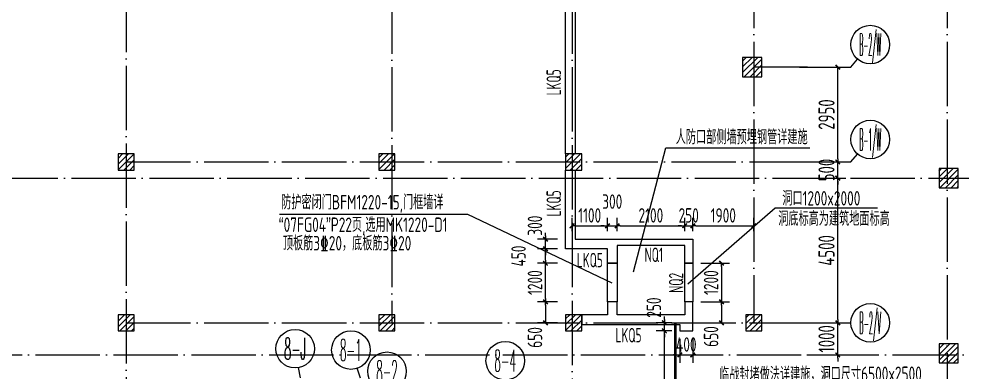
# Model space of a CAD drawing. Header units: millimetres. Extents: x 156735 to 386235, y 467499 to 703525.
# Drawn here: x 284013 to 313315, y 634460 to 645445 of the extents above; entities that cross this region are included whole.
import ezdxf
from ezdxf.enums import TextEntityAlignment as Align

# ---------------------------------------------------------------- set-up
doc = ezdxf.new("R2010")
doc.units = ezdxf.units.MM
doc.header["$LTSCALE"] = 100
doc.header["$PDMODE"] = 35
doc.header["$PDSIZE"] = 200
doc.linetypes.add('3', pattern=[5, 3, -2])
doc.linetypes.add('DOTE', pattern=[2.42, 2, -0.2, 0.02, -0.2])
for name, color, linetype in [('B-TEXT', 7, 'Continuous'), ('COLU', 7, 'Continuous'), ('h斜线-柱', 7, 'Continuous'), ('Q-AXIS', 3, 'Continuous'), ('Q-DIM', 4, 'Continuous'), ('Q-dote', 253, 'DOTE'), ('Q-TEXT', 2, 'Continuous'), ('Q-门框', 6, 'Continuous'), ('WALL', 3, 'Continuous')]:
    doc.layers.add(name, color=color, linetype=linetype)
doc.styles.add('_TCH_AXIS', font='COMPLEX', dxfattribs={"bigfont": 'GBCBIG'})
doc.styles.add('COMPLEX', font='tssdeng.shx', dxfattribs={"width": 0.7, "bigfont": 'tssdchn.shx'})
doc.styles.add('TSSD_Dimension', font='Tssdeng.shx', dxfattribs={"width": 0.7, "bigfont": 'hztxt.shx'})
doc.styles.add('TSSD_REIN', font='Tssdeng.shx', dxfattribs={"width": 0.7, "bigfont": 'hztxt.shx'})
doc.dimstyles.new('TSSD_100_100$0', dxfattribs={"dimtxt": 300, "dimasz": 100, "dimexe": 250, "dimexo": 250, "dimgap": 100, "dimtad": 1, "dimdec": 0, "dimzin": 0, "dimdsep": 46, "dimtxsty": 'TSSD_Dimension', "dimblk": '_tsdbk', "dimblk1": '_tsdbk', "dimblk2": '_tsdbk', "dimsah": 1, "dimcen": 0, "dimclrt": 7, "dimadec": 0, "dimazin": 0, "dimtfac": 1, "dimtdec": 0, "dimtix": 1, "dimtmove": 2, "dimatfit": 3, "dimldrblk": '_tsdbk', "dimfxl": 1, "dimtolj": 1, "dimtzin": 0, "dimarcsym": 0})
pattern_1 = [(45, (-467527.32, -323147.44), (-89.802561, 89.802561), [])]

# ---------------------------------------------------------------- blocks, each defined once
blk = doc.blocks.new('_tsdbk')
blk.add_line((-1, 0), (0, 0))
at = {"const_width": 0.5}
blk.add_lwpolyline([(-0.7, -0.7), (0.7, 0.7)], dxfattribs=at)
blk = doc.blocks.new('*D501')
at = {"layer": 'Defpoints', "color": 0}
for p in [(308258, 643945), (309452, 643945), (308258, 640995)]:
    blk.add_point(p, dxfattribs=at)
at = {"layer": 'Q-AXIS', "color": 0, "lineweight": -2}
for p, q in [((308508, 643945), (309702, 643945)), ((309452, 641095), (309452, 643845)), ((308508, 640995), (309702, 640995))]:
    blk.add_line(p, q, dxfattribs=at)
at = {"layer": 'Q-AXIS', "color": 0, "lineweight": -2, "xscale": 100, "yscale": 100, "zscale": 100}
for p, rotation in [((309452, 643945), 90), ((309452, 640995), 270)]:
    blk.add_blockref('_tsdbk', p, dxfattribs=dict(at, rotation=rotation))
at = {"layer": 'Q-AXIS', "color": 7, "insert": (309102, 642470), "char_height": 500, "attachment_point": 5, "rotation": 90, "style": 'TSSD_Dimension'}
blk.add_mtext('\\A1;2950', dxfattribs=at)
blk = doc.blocks.new('_AXISO')
blk.add_circle((0, 0), 0.5)
at = {"layer": 'B-TEXT', "style": 'COMPLEX', "width": 1.450893}
blk.add_attdef('A', text='', height=0.56, dxfattribs=at).set_placement((0.249375, -0.28), (0.749375, -0.28), align=Align.FIT)
blk = doc.blocks.new('*D555')
at = {"layer": 'Defpoints', "color": 0}
for p in [(308258, 635995), (309452, 635995), (308258, 634995)]:
    blk.add_point(p, dxfattribs=at)
at = {"layer": 'Q-AXIS', "color": 0, "lineweight": -2}
for p, q in [((309452, 636095), (309452, 636195)), ((308508, 635995), (309702, 635995)), ((309452, 634995), (309452, 635995)), ((308508, 634995), (309702, 634995)), ((309452, 634895), (309452, 634795))]:
    blk.add_line(p, q, dxfattribs=at)
at = {"layer": 'Q-AXIS', "color": 0, "lineweight": -2, "xscale": 100, "yscale": 100, "zscale": 100}
for p, rotation in [((309452, 635995), 270), ((309452, 634995), 90)]:
    blk.add_blockref('_tsdbk', p, dxfattribs=dict(at, rotation=rotation))
at = {"layer": 'Q-AXIS', "color": 7, "insert": (309102, 635495), "char_height": 500, "attachment_point": 5, "rotation": 90, "style": 'TSSD_Dimension'}
blk.add_mtext('\\A1;1000', dxfattribs=at)
blk = doc.blocks.new('*D556')
at = {"layer": 'Defpoints', "color": 0}
for p in [(308258, 640495), (309452, 640495), (308258, 635995)]:
    blk.add_point(p, dxfattribs=at)
at = {"layer": 'Q-AXIS', "color": 0, "lineweight": -2}
for p, q in [((308508, 640495), (309702, 640495)), ((309452, 636095), (309452, 640395)), ((308508, 635995), (309702, 635995))]:
    blk.add_line(p, q, dxfattribs=at)
at = {"layer": 'Q-AXIS', "color": 0, "lineweight": -2, "xscale": 100, "yscale": 100, "zscale": 100}
for p, rotation in [((309452, 640495), 90), ((309452, 635995), 270)]:
    blk.add_blockref('_tsdbk', p, dxfattribs=dict(at, rotation=rotation))
at = {"layer": 'Q-AXIS', "color": 7, "insert": (309102, 638245), "char_height": 500, "attachment_point": 5, "rotation": 90, "style": 'TSSD_Dimension'}
blk.add_mtext('\\A1;4500', dxfattribs=at)
blk = doc.blocks.new('*D557')
at = {"layer": 'Defpoints', "color": 0}
for p in [(308258, 640995), (309452, 640995), (308258, 640495)]:
    blk.add_point(p, dxfattribs=at)
at = {"layer": 'Q-AXIS', "color": 0, "lineweight": -2}
for p, q in [((309452, 641095), (309452, 641195)), ((308508, 640995), (309702, 640995)), ((309452, 640495), (309452, 640995)), ((308508, 640495), (309702, 640495)), ((309452, 640395), (309452, 640295))]:
    blk.add_line(p, q, dxfattribs=at)
at = {"layer": 'Q-AXIS', "color": 0, "lineweight": -2, "xscale": 100, "yscale": 100, "zscale": 100}
for p, rotation in [((309452, 640995), 270), ((309452, 640495), 90)]:
    blk.add_blockref('_tsdbk', p, dxfattribs=dict(at, rotation=rotation))
at = {"layer": 'Q-AXIS', "color": 7, "insert": (309102, 640745), "char_height": 500, "attachment_point": 5, "rotation": 90, "style": 'TSSD_Dimension'}
blk.add_mtext('\\A1;500', dxfattribs=at)
blk = doc.blocks.new('*D773')
at = {"layer": 'Defpoints', "color": 0}
for p in [(304064, 635745), (304546, 635745), (304546, 629245)]:
    blk.add_point(p, dxfattribs=at)
at = {"layer": 'Q-DIM', "color": 0, "lineweight": -2}
for p, q in [((304296, 635745), (303814, 635745)), ((304064, 629345), (304064, 635645)), ((304296, 629245), (303814, 629245))]:
    blk.add_line(p, q, dxfattribs=at)
at = {"layer": 'Q-DIM', "color": 0, "lineweight": -2, "xscale": 100, "yscale": 100, "zscale": 100}
for p, rotation in [((304064, 635745), 90), ((304064, 629245), 270)]:
    blk.add_blockref('_tsdbk', p, dxfattribs=dict(at, rotation=rotation))
at = {"layer": 'Q-DIM', "color": 7, "insert": (303739, 632495), "char_height": 450, "attachment_point": 5, "rotation": 90, "style": 'TSSD_Dimension'}
blk.add_mtext('\\A1;6500', dxfattribs=at)
blk = doc.blocks.new('*D774')
at = {"layer": 'Defpoints', "color": 0}
for p in [(304064, 635995), (304546, 635995), (304546, 635745)]:
    blk.add_point(p, dxfattribs=at)
at = {"layer": 'Q-DIM', "color": 0, "lineweight": -2}
for p, q in [((304064, 636095), (304064, 636195)), ((304296, 635995), (303814, 635995)), ((304064, 635745), (304064, 635995)), ((304296, 635745), (303814, 635745)), ((304064, 635645), (304064, 635545))]:
    blk.add_line(p, q, dxfattribs=at)
at = {"layer": 'Q-DIM', "color": 0, "lineweight": -2, "xscale": 100, "yscale": 100, "zscale": 100}
for p, rotation in [((304064, 635995), 270), ((304064, 635745), 90)]:
    blk.add_blockref('_tsdbk', p, dxfattribs=dict(at, rotation=rotation))
at = {"layer": 'Q-DIM', "color": 7, "insert": (303739, 636468), "char_height": 450, "attachment_point": 5, "rotation": 90, "style": 'TSSD_Dimension'}
blk.add_mtext('\\A1;250', dxfattribs=at)
blk = doc.blocks.new('*D775')
at = {"layer": 'Defpoints', "color": 0}
for p in [(302296, 639009), (301196, 638595), (302296, 638595)]:
    blk.add_point(p, dxfattribs=at)
at = {"layer": 'Q-DIM', "color": 0, "lineweight": -2}
for p, q in [((301196, 638845), (301196, 639259)), ((302296, 638845), (302296, 639259)), ((301296, 639009), (302196, 639009))]:
    blk.add_line(p, q, dxfattribs=at)
at = {"layer": 'Q-DIM', "color": 0, "lineweight": -2, "xscale": 100, "yscale": 100, "zscale": 100, "rotation": 180}
blk.add_blockref('_tsdbk', (301196, 639009), dxfattribs=at)
at = {"layer": 'Q-DIM', "color": 0, "lineweight": -2, "xscale": 100, "yscale": 100, "zscale": 100}
blk.add_blockref('_tsdbk', (302296, 639009), dxfattribs=at)
at = {"layer": 'Q-DIM', "color": 7, "insert": (301746, 639334), "char_height": 450, "attachment_point": 5, "style": 'TSSD_Dimension'}
blk.add_mtext('\\A1;1100', dxfattribs=at)
blk = doc.blocks.new('*D776')
at = {"layer": 'Defpoints', "color": 0}
for p in [(302596, 639009), (302296, 638595), (302596, 638595)]:
    blk.add_point(p, dxfattribs=at)
at = {"layer": 'Q-DIM', "color": 0, "lineweight": -2}
for p, q in [((302296, 638845), (302296, 639259)), ((302596, 638845), (302596, 639259)), ((302196, 639009), (302096, 639009)), ((302296, 639009), (302596, 639009)), ((302696, 639009), (302796, 639009))]:
    blk.add_line(p, q, dxfattribs=at)
at = {"layer": 'Q-DIM', "color": 0, "lineweight": -2, "xscale": 100, "yscale": 100, "zscale": 100}
blk.add_blockref('_tsdbk', (302296, 639009), dxfattribs=at)
at = {"layer": 'Q-DIM', "color": 0, "lineweight": -2, "xscale": 100, "yscale": 100, "zscale": 100, "rotation": 180}
blk.add_blockref('_tsdbk', (302596, 639009), dxfattribs=at)
at = {"layer": 'Q-DIM', "color": 7, "insert": (302446, 639762), "char_height": 450, "attachment_point": 5, "style": 'TSSD_Dimension'}
blk.add_mtext('\\A1;300', dxfattribs=at)
blk = doc.blocks.new('*D777')
at = {"layer": 'Defpoints', "color": 0}
for p in [(304696, 639009), (302596, 638595), (304696, 638595)]:
    blk.add_point(p, dxfattribs=at)
at = {"layer": 'Q-DIM', "color": 0, "lineweight": -2}
for p, q in [((302596, 638845), (302596, 639259)), ((304696, 638845), (304696, 639259)), ((302696, 639009), (304596, 639009))]:
    blk.add_line(p, q, dxfattribs=at)
at = {"layer": 'Q-DIM', "color": 0, "lineweight": -2, "xscale": 100, "yscale": 100, "zscale": 100, "rotation": 180}
blk.add_blockref('_tsdbk', (302596, 639009), dxfattribs=at)
at = {"layer": 'Q-DIM', "color": 0, "lineweight": -2, "xscale": 100, "yscale": 100, "zscale": 100}
blk.add_blockref('_tsdbk', (304696, 639009), dxfattribs=at)
at = {"layer": 'Q-DIM', "color": 7, "insert": (303646, 639334), "char_height": 450, "attachment_point": 5, "style": 'TSSD_Dimension'}
blk.add_mtext('\\A1;2100', dxfattribs=at)
blk = doc.blocks.new('*D778')
at = {"layer": 'Defpoints', "color": 0}
for p in [(304946, 639009), (304696, 638595), (304946, 638595)]:
    blk.add_point(p, dxfattribs=at)
at = {"layer": 'Q-DIM', "color": 0, "lineweight": -2}
for p, q in [((304696, 638845), (304696, 639259)), ((304946, 638845), (304946, 639259)), ((304596, 639009), (304496, 639009)), ((304696, 639009), (304946, 639009)), ((305046, 639009), (305146, 639009))]:
    blk.add_line(p, q, dxfattribs=at)
at = {"layer": 'Q-DIM', "color": 0, "lineweight": -2, "xscale": 100, "yscale": 100, "zscale": 100}
blk.add_blockref('_tsdbk', (304696, 639009), dxfattribs=at)
at = {"layer": 'Q-DIM', "color": 0, "lineweight": -2, "xscale": 100, "yscale": 100, "zscale": 100, "rotation": 180}
blk.add_blockref('_tsdbk', (304946, 639009), dxfattribs=at)
at = {"layer": 'Q-DIM', "color": 7, "insert": (304821, 639334), "char_height": 450, "attachment_point": 5, "style": 'TSSD_Dimension'}
blk.add_mtext('\\A1;250', dxfattribs=at)
blk = doc.blocks.new('*D779')
at = {"layer": 'Defpoints', "color": 0}
for p in [(306846, 639009), (304946, 638595), (306846, 638595)]:
    blk.add_point(p, dxfattribs=at)
at = {"layer": 'Q-DIM', "color": 0, "lineweight": -2}
for p, q in [((304946, 638845), (304946, 639259)), ((306846, 638845), (306846, 639259)), ((305046, 639009), (306746, 639009))]:
    blk.add_line(p, q, dxfattribs=at)
at = {"layer": 'Q-DIM', "color": 0, "lineweight": -2, "xscale": 100, "yscale": 100, "zscale": 100, "rotation": 180}
blk.add_blockref('_tsdbk', (304946, 639009), dxfattribs=at)
at = {"layer": 'Q-DIM', "color": 0, "lineweight": -2, "xscale": 100, "yscale": 100, "zscale": 100}
blk.add_blockref('_tsdbk', (306846, 639009), dxfattribs=at)
at = {"layer": 'Q-DIM', "color": 7, "insert": (305896, 639334), "char_height": 450, "attachment_point": 5, "style": 'TSSD_Dimension'}
blk.add_mtext('\\A1;1900', dxfattribs=at)
blk = doc.blocks.new('*D780')
at = {"layer": 'Defpoints', "color": 0}
for p in [(304946, 637845), (304946, 636645), (305840, 636645)]:
    blk.add_point(p, dxfattribs=at)
at = {"layer": 'Q-DIM', "color": 0, "lineweight": -2}
for p, q in [((305196, 637845), (306090, 637845)), ((305840, 637745), (305840, 636745)), ((305196, 636645), (306090, 636645))]:
    blk.add_line(p, q, dxfattribs=at)
at = {"layer": 'Q-DIM', "color": 0, "lineweight": -2, "xscale": 100, "yscale": 100, "zscale": 100}
for p, rotation in [((305840, 637845), 90), ((305840, 636645), 270)]:
    blk.add_blockref('_tsdbk', p, dxfattribs=dict(at, rotation=rotation))
at = {"layer": 'Q-DIM', "color": 7, "insert": (305515, 637245), "char_height": 450, "attachment_point": 5, "rotation": 90, "style": 'TSSD_Dimension'}
blk.add_mtext('\\A1;1200', dxfattribs=at)
blk = doc.blocks.new('*D781')
at = {"layer": 'Defpoints', "color": 0}
for p in [(304946, 636645), (304946, 635995), (305840, 635995)]:
    blk.add_point(p, dxfattribs=at)
at = {"layer": 'Q-DIM', "color": 0, "lineweight": -2}
for p, q in [((305196, 636645), (306090, 636645)), ((305840, 636545), (305840, 636095)), ((305196, 635995), (306090, 635995))]:
    blk.add_line(p, q, dxfattribs=at)
at = {"layer": 'Q-DIM', "color": 0, "lineweight": -2, "xscale": 100, "yscale": 100, "zscale": 100}
for p, rotation in [((305840, 636645), 90), ((305840, 635995), 270)]:
    blk.add_blockref('_tsdbk', p, dxfattribs=dict(at, rotation=rotation))
at = {"layer": 'Q-DIM', "color": 7, "insert": (305515, 635568), "char_height": 450, "attachment_point": 5, "rotation": 90, "style": 'TSSD_Dimension'}
blk.add_mtext('\\A1;650', dxfattribs=at)
blk = doc.blocks.new('*D782')
at = {"layer": 'Defpoints', "color": 0}
for p in [(300370, 637845), (300996, 637845), (300996, 636645)]:
    blk.add_point(p, dxfattribs=at)
at = {"layer": 'Q-DIM', "color": 0, "lineweight": -2}
for p, q in [((300746, 637845), (300120, 637845)), ((300370, 636745), (300370, 637745)), ((300746, 636645), (300120, 636645))]:
    blk.add_line(p, q, dxfattribs=at)
at = {"layer": 'Q-DIM', "color": 0, "lineweight": -2, "xscale": 100, "yscale": 100, "zscale": 100}
for p, rotation in [((300370, 637845), 90), ((300370, 636645), 270)]:
    blk.add_blockref('_tsdbk', p, dxfattribs=dict(at, rotation=rotation))
at = {"layer": 'Q-DIM', "color": 7, "insert": (300045, 637245), "char_height": 450, "attachment_point": 5, "rotation": 90, "style": 'TSSD_Dimension'}
blk.add_mtext('\\A1;1200', dxfattribs=at)
blk = doc.blocks.new('*D783')
at = {"layer": 'Defpoints', "color": 0}
for p in [(300370, 638295), (300996, 638295), (300996, 637845)]:
    blk.add_point(p, dxfattribs=at)
at = {"layer": 'Q-DIM', "color": 0, "lineweight": -2}
for p, q in [((300746, 638295), (300120, 638295)), ((300370, 637945), (300370, 638195)), ((300746, 637845), (300120, 637845))]:
    blk.add_line(p, q, dxfattribs=at)
at = {"layer": 'Q-DIM', "color": 0, "lineweight": -2, "xscale": 100, "yscale": 100, "zscale": 100}
for p, rotation in [((300370, 638295), 90), ((300370, 637845), 270)]:
    blk.add_blockref('_tsdbk', p, dxfattribs=dict(at, rotation=rotation))
at = {"layer": 'Q-DIM', "color": 7, "insert": (299536, 638070), "char_height": 450, "attachment_point": 5, "rotation": 90, "style": 'TSSD_Dimension'}
blk.add_mtext('\\A1;450', dxfattribs=at)
blk = doc.blocks.new('*D784')
at = {"layer": 'Defpoints', "color": 0}
for p in [(300370, 638595), (300996, 638595), (300996, 638295)]:
    blk.add_point(p, dxfattribs=at)
at = {"layer": 'Q-DIM', "color": 0, "lineweight": -2}
for p, q in [((300370, 638695), (300370, 638795)), ((300746, 638595), (300120, 638595)), ((300370, 638295), (300370, 638595)), ((300746, 638295), (300120, 638295)), ((300370, 638195), (300370, 638095))]:
    blk.add_line(p, q, dxfattribs=at)
at = {"layer": 'Q-DIM', "color": 0, "lineweight": -2, "xscale": 100, "yscale": 100, "zscale": 100}
for p, rotation in [((300370, 638595), 270), ((300370, 638295), 90)]:
    blk.add_blockref('_tsdbk', p, dxfattribs=dict(at, rotation=rotation))
at = {"layer": 'Q-DIM', "color": 7, "insert": (300045, 639015), "char_height": 450, "attachment_point": 5, "rotation": 90, "style": 'TSSD_Dimension'}
blk.add_mtext('\\A1;300', dxfattribs=at)
blk = doc.blocks.new('*D785')
at = {"layer": 'Defpoints', "color": 0}
for p in [(300996, 636645), (300370, 635995), (300996, 635995)]:
    blk.add_point(p, dxfattribs=at)
at = {"layer": 'Q-DIM', "color": 0, "lineweight": -2}
for p, q in [((300746, 636645), (300120, 636645)), ((300370, 636545), (300370, 636095)), ((300746, 635995), (300120, 635995))]:
    blk.add_line(p, q, dxfattribs=at)
at = {"layer": 'Q-DIM', "color": 0, "lineweight": -2, "xscale": 100, "yscale": 100, "zscale": 100}
for p, rotation in [((300370, 636645), 90), ((300370, 635995), 270)]:
    blk.add_blockref('_tsdbk', p, dxfattribs=dict(at, rotation=rotation))
at = {"layer": 'Q-DIM', "color": 7, "insert": (300045, 635540), "char_height": 450, "attachment_point": 5, "rotation": 90, "style": 'TSSD_Dimension'}
blk.add_mtext('\\A1;650', dxfattribs=at)
blk = doc.blocks.new('*D786')
at = {"layer": 'Defpoints', "color": 0}
for p in [(304546, 635745), (304946, 635745), (304946, 634995)]:
    blk.add_point(p, dxfattribs=at)
at = {"layer": 'Q-DIM', "color": 0, "lineweight": -2}
for p, q in [((304546, 635495), (304546, 634745)), ((304946, 635495), (304946, 634745)), ((304446, 634995), (304346, 634995)), ((304546, 634995), (304946, 634995)), ((305046, 634995), (305146, 634995))]:
    blk.add_line(p, q, dxfattribs=at)
at = {"layer": 'Q-DIM', "color": 0, "lineweight": -2, "xscale": 100, "yscale": 100, "zscale": 100}
blk.add_blockref('_tsdbk', (304546, 634995), dxfattribs=at)
at = {"layer": 'Q-DIM', "color": 0, "lineweight": -2, "xscale": 100, "yscale": 100, "zscale": 100, "rotation": 180}
blk.add_blockref('_tsdbk', (304946, 634995), dxfattribs=at)
at = {"layer": 'Q-DIM', "color": 7, "insert": (304746, 635320), "char_height": 450, "attachment_point": 5, "style": 'TSSD_Dimension'}
blk.add_mtext('\\A1;400', dxfattribs=at)

msp = doc.modelspace()

# ---------------------------------------------------------------- hatches: boundary and pattern name
at = {"layer": 'h斜线-柱'}
h = msp.add_hatch(dxfattribs=at)
h.set_pattern_fill('ANSI31', color=256, scale=40, style=0)
h.set_pattern_definition(pattern_1)
h.paths.add_polyline_path([(306496.5, 643644.7), (307096.5, 643644.7), (307096.5, 644244.7), (306496.5, 644244.7)])
h = msp.add_hatch(dxfattribs=at)
h.set_pattern_fill('ANSI31', color=256, scale=40, style=0)
h.set_pattern_definition([(45, (-467527.32, -328147.44), (-89.802561, 89.802561), [])])
h.paths.add_polyline_path([(287096.5, 640744.7), (287596.5, 640744.7), (287596.5, 641244.7), (287096.5, 641244.7)])
h = msp.add_hatch(dxfattribs=at)
h.set_pattern_fill('ANSI31', color=256, scale=40, style=0)
h.set_pattern_definition([(45, (-467527.32, -328147.44), (-89.802561, 89.802561), [])])
h.paths.add_polyline_path([(295196.5, 640744.7), (295696.5, 640744.7), (295696.5, 641244.7), (295196.5, 641244.7)])
h = msp.add_hatch(dxfattribs=at)
h.set_pattern_fill('ANSI31', color=256, scale=40, style=0)
h.set_pattern_definition(pattern_1)
h.paths.add_polyline_path([(300996.5, 640744.7), (301496.5, 640744.7), (301496.5, 641244.7), (300996.5, 641244.7)])
h = msp.add_hatch(dxfattribs=at)
h.set_pattern_fill('ANSI31', color=256, scale=40, style=0)
h.set_pattern_definition(pattern_1)
h.paths.add_polyline_path([(312596.5, 640194.7), (313196.5, 640194.7), (313196.5, 640794.7), (312596.5, 640794.7)])
h = msp.add_hatch(dxfattribs=at)
h.set_pattern_fill('ANSI31', color=256, scale=40, style=0)
h.set_pattern_definition(pattern_1)
h.paths.add_polyline_path([(287096.5, 635744.7), (287596.5, 635744.7), (287596.5, 636244.7), (287096.5, 636244.7)])
h = msp.add_hatch(dxfattribs=at)
h.set_pattern_fill('ANSI31', color=256, scale=40, style=0)
h.set_pattern_definition(pattern_1)
h.paths.add_polyline_path([(295196.5, 635744.7), (295696.5, 635744.7), (295696.5, 636244.7), (295196.5, 636244.7)])
h = msp.add_hatch(dxfattribs=at)
h.set_pattern_fill('ANSI31', color=256, scale=40, style=0)
h.set_pattern_definition(pattern_1)
h.paths.add_polyline_path([(300996.5, 635744.7), (301496.5, 635744.7), (301496.5, 636244.7), (300996.5, 636244.7)])
h = msp.add_hatch(dxfattribs=at)
h.set_pattern_fill('ANSI31', color=256, scale=40, style=0)
h.set_pattern_definition(pattern_1)
h.paths.add_polyline_path([(306596.5, 635744.7), (307096.5, 635744.7), (307096.5, 636244.7), (306596.5, 636244.7)])
h = msp.add_hatch(dxfattribs=at)
h.set_pattern_fill('ANSI31', color=256, scale=40, style=0)
h.set_pattern_definition([(45, (-475477.32, -323147.44), (-89.802561, 89.802561), [])])
h.paths.add_polyline_path([(312596.5, 634744.7), (313196.5, 634744.7), (313196.5, 635344.7), (312596.5, 635344.7)])

# ---------------------------------------------------------------- linework, layer by layer
at = {"layer": 'COLU'}
for points in [[(306496.5, 643644.7), (307096.5, 643644.7), (307096.5, 644244.7), (306496.5, 644244.7)], [(287096.5, 640744.7), (287596.5, 640744.7), (287596.5, 641244.7), (287096.5, 641244.7)], [(295196.5, 640744.7), (295696.5, 640744.7), (295696.5, 641244.7), (295196.5, 641244.7)], [(300996.5, 640744.7), (301496.5, 640744.7), (301496.5, 641244.7), (300996.5, 641244.7)], [(312596.5, 640194.7), (313196.5, 640194.7), (313196.5, 640794.7), (312596.5, 640794.7)], [(287096.5, 635744.7), (287596.5, 635744.7), (287596.5, 636244.7), (287096.5, 636244.7)], [(295196.5, 635744.7), (295696.5, 635744.7), (295696.5, 636244.7), (295196.5, 636244.7)], [(300996.5, 635744.7), (301496.5, 635744.7), (301496.5, 636244.7), (300996.5, 636244.7)], [(306596.5, 635744.7), (307096.5, 635744.7), (307096.5, 636244.7), (306596.5, 636244.7)], [(312596.5, 634744.7), (313196.5, 634744.7), (313196.5, 635344.7), (312596.5, 635344.7)]]:
    msp.add_lwpolyline(points, close=True, dxfattribs=at)
at = {"layer": 'Q-AXIS'}
for p, q in [((309859.9, 643944.7), (310069.4, 644189.2)), ((308257.9, 643944.7), (309859.9, 643944.7)), ((309859.9, 640994.7), (310069.4, 641239.2)), ((308257.9, 640994.7), (309859.9, 640994.7)), ((308257.9, 635994.7), (309859.9, 635994.7)), ((292757.4, 634282.7), (292700.7, 634599.6)), ((294627.5, 634274.6), (294523, 634579.1))]:
    msp.add_line(p, q, dxfattribs=at)
at = {"layer": 'Q-dote', "ltscale": 10}
for p, q in [((295596.5, 677819.9), (295596.5, 635994.7)), ((301196.5, 677819.9), (301196.5, 628994.7)), ((287346.5, 656086), (287346.5, 628994.7)), ((306846.5, 651994.7), (306846.5, 635994.7)), ((312846.5, 651994.7), (312846.5, 623494.7)), ((308507.9, 643944.7), (306846.5, 643944.7)), ((287346.5, 640994.7), (308257.9, 640994.7)), ((191267.2, 640494.7), (366607.1, 640494.7)), ((287346.5, 635994.7), (308257.9, 635994.7)), ((236131.7, 634994.7), (366607.1, 634994.7))]:
    msp.add_line(p, q, dxfattribs=at)
at = {"layer": 'Q-TEXT', "color": 3}
msp.add_lwpolyline([(303103.3, 637579), (304108.6, 641433.6), (308587.8, 641433.6)], dxfattribs=at)
at = {"layer": 'Q-TEXT'}
for points in [[(310680.7, 639553.5), (307511, 639553.5), (304799, 637192.8)], [(292113.8, 639372.8), (297951.5, 639372.8), (302428.4, 637238.2)]]:
    msp.add_lwpolyline(points, dxfattribs=at)
at = {"layer": 'Q-TEXT', "linetype": '3', "const_width": 80}
msp.add_lwpolyline([(304408.1, 635994.7), (304408.1, 628994.7)], dxfattribs=at)
at = {"layer": 'Q-门框'}
for points in [[(302296.5, 637844.7), (302596.5, 637844.7), (302596.5, 636644.7), (302296.5, 636644.7)], [(304696.5, 637844.7), (304946.5, 637844.7), (304946.5, 636644.7), (304696.5, 636644.7)]]:
    msp.add_lwpolyline(points, close=True, dxfattribs=at)
at = {"layer": 'WALL'}
msp.add_lwpolyline([(300996.5, 645744.7), (301296.5, 645744.7), (301296.5, 641244.7), (300996.5, 641244.7)], close=True, dxfattribs=at)
for points in [[(302596.5, 638394.7), (302596.5, 637844.7), (302296.5, 637844.7), (302296.5, 638294.7), (300996.5, 638294.7), (300996.5, 640744.7), (301296.5, 640744.7), (301296.5, 638594.7), (304946.5, 638594.7), (304946.5, 637844.7), (304696.5, 637844.7), (304696.5, 638394.7), (302596.5, 638394.7)], [(302596.5, 636244.7), (302596.5, 636644.7), (302296.5, 636644.7), (302296.5, 636244.7), (301496.5, 636244.7), (301496.5, 635944.7), (304546.5, 635944.7), (304546.5, 635744.7), (304946.5, 635744.7), (304946.5, 636644.7), (304696.5, 636644.7), (304696.5, 636244.7), (302596.5, 636244.7)]]:
    msp.add_lwpolyline(points, dxfattribs=at)

# ---------------------------------------------------------------- block references
at = {"layer": 'Q-AXIS'}
ref = msp.add_blockref('_AXISO', (310459.9, 644644.7), dxfattribs=dict(at, xscale=1199.999999999998, yscale=1200, zscale=1200, rotation=359.9996457873818))
ref.add_attrib('A', 'B-2/W', dxfattribs={"color": 7, "height": 678.82, "rotation": 359.99965, "style": '_TCH_AXIS', "width": 0.1875}).set_placement((310120.5, 644305.3), (310799.3, 644305.3), align=Align.FIT)
ref = msp.add_blockref('_AXISO', (310459.9, 641694.7), dxfattribs=dict(at, xscale=1199.999999999998, yscale=1200, zscale=1200, rotation=359.9996457873818))
ref.add_attrib('A', 'B-1/W', dxfattribs={"color": 7, "height": 678.82, "rotation": 359.99965, "style": '_TCH_AXIS', "width": 0.196262}).set_placement((310120.5, 641355.3), (310799.3, 641355.3), align=Align.FIT)
ref = msp.add_blockref('_AXISO', (310459.9, 635994.7), dxfattribs=dict(at, xscale=1199.999999999998, yscale=1200, zscale=1200, rotation=359.9996457873818))
ref.add_attrib('A', 'B-2/V', dxfattribs={"color": 7, "height": 678.82, "rotation": 359.99965, "style": '_TCH_AXIS', "width": 0.194444}).set_placement((310120.5, 635655.3), (310799.3, 635655.3), align=Align.FIT)
ref = msp.add_blockref('_AXISO', (292595, 635190.2), dxfattribs=dict(at, xscale=1200.000000000027, yscale=1200, zscale=1200, rotation=359.9996457873818))
ref.add_attrib('A', '8-J', dxfattribs={"color": 7, "height": 678.82, "rotation": 359.99965, "style": '_TCH_AXIS', "width": 0.368421}).set_placement((292255.6, 634850.8), (292934.4, 634850.8), align=Align.FIT)
ref = msp.add_blockref('_AXISO', (294328.2, 635146.6), dxfattribs=dict(at, xscale=1200.000000000027, yscale=1200, zscale=1200, rotation=359.9996457873818))
ref.add_attrib('A', '8-1', dxfattribs={"color": 7, "height": 678.82, "rotation": 359.99965, "style": '_TCH_AXIS', "width": 0.381818}).set_placement((293988.8, 634807.2), (294667.6, 634807.2), align=Align.FIT)
ref = msp.add_blockref('_AXISO', (299122.7, 634817.1), dxfattribs=dict(at, xscale=1200.000000000027, yscale=1200, zscale=1200, rotation=359.9996457873818))
ref.add_attrib('A', '8-4', dxfattribs={"color": 7, "height": 678.82, "rotation": 359.99965, "style": '_TCH_AXIS', "width": 0.33871}).set_placement((298783.2, 634477.7), (299462.1, 634477.7), align=Align.FIT)
ref = msp.add_blockref('_AXISO', (295448.8, 634487.7), dxfattribs=dict(at, xscale=1200.000000000027, yscale=1200, zscale=1200, rotation=359.9996457873818))
ref.add_attrib('A', '8-2', dxfattribs={"color": 7, "height": 678.82, "rotation": 359.99965, "style": '_TCH_AXIS', "width": 0.35}).set_placement((295109.4, 634148.3), (295788.3, 634148.3), align=Align.FIT)

# ---------------------------------------------------------------- texts
at = {"layer": 'Q-TEXT', "style": 'TSSD_REIN'}
for s, rotation, width, p in [('LKQ5', 90, 0.6, (300853.1, 643065.4)), ('LKQ5', 90, 0.6, (300853.1, 639302.7)), ('NQ1', 360, 0.6, (303450, 637883.6)), ('LKQ5', 360, 0.6, (301345.2, 637719.1)), ('NQ2', 90, 0.6, (304655.2, 636925.3)), ('LKQ5', 360, 0.6, (302546.6, 635383.5)), ('临战封堵做法详建施，洞口尺寸6500x2500', 0.27833, 0.7, (305766.3, 634158))]:
    msp.add_text(s, height=450, rotation=rotation, dxfattribs=dict(at, width=width)).set_placement(p)
at = {"layer": 'Q-TEXT', "color": 3, "style": 'TSSD_REIN', "width": 0.7}
msp.add_text('人防口部侧墙预埋钢管详建施', height=450, dxfattribs=at).set_placement((304420.1, 641545.9))
at = {"layer": 'Q-TEXT', "style": 'TSSD_REIN', "width": 0.7}
for s, p in [('防护密闭门BFM1220-15,门框墙详', (292161.2, 639518.5)), ('洞口1200x2000', (307729.5, 639639.9)), ('洞底标高为建筑地面标高', (307602, 639008)), ('“07FG04”P22页,选用MK1220-D1', (292090.6, 638819)), ('顶板筋3%%13220，底板筋3%%13220', (292213.4, 638244))]:
    msp.add_text(s, height=450, dxfattribs=at).set_placement(p)

# ---------------------------------------------------------------- dimensions: what is measured, and where the dimension line sits
at = {"layer": 'Q-AXIS'}
for base, p1, p2, picture, middle in [((309451.6, 643944.7), (308257.9, 640994.7), (308257.9, 643944.7), '*D501', (309101.6, 642469.7)), ((309451.6, 640994.7), (308257.9, 640494.7), (308257.9, 640994.7), '*D557', (309101.6, 640744.7)), ((309451.6, 640494.7), (308257.9, 635994.7), (308257.9, 640494.7), '*D556', (309101.6, 638244.7)), ((309451.6, 635994.7), (308257.9, 634994.7), (308257.9, 635994.7), '*D555', (309101.6, 635494.7))]:
    dim = msp.add_linear_dim(base=base, p1=p1, p2=p2, angle=90, dimstyle='TSSD_100_100$0', override={"dimtxt": 500}, dxfattribs=at)
    dim.commit()
    dim.dimension.update_dxf_attribs({"geometry": picture, "text_midpoint": middle})
at = {"layer": 'Q-DIM'}
dim = msp.add_linear_dim(base=(302596.5, 639008.7), p1=(302296.5, 638594.7), p2=(302596.5, 638594.7), dimstyle='TSSD_100_100$0', override={"dimtxt": 450}, dxfattribs=at)
dim.commit()
dim.dimension.update_dxf_attribs({"geometry": '*D776', "text_midpoint": (302446.5, 639761.6), "dimtype": 160})
for base, p1, p2, picture, middle in [((300370.1, 638594.7), (300996.5, 638294.7), (300996.5, 638594.7), '*D784', (300045.1, 639015.2)), ((300370.1, 638294.7), (300996.5, 637844.7), (300996.5, 638294.7), '*D783', (299536.1, 638069.7)), ((304064.3, 635994.7), (304546.5, 635744.7), (304546.5, 635994.7), '*D774', (303739.3, 636467.6)), ((300370.1, 635994.7), (300996.5, 636644.7), (300996.5, 635994.7), '*D785', (300045.1, 635539.5)), ((305840.3, 635994.7), (304946.5, 636644.7), (304946.5, 635994.7), '*D781', (305515.3, 635567.8))]:
    dim = msp.add_linear_dim(base=base, p1=p1, p2=p2, angle=90, dimstyle='TSSD_100_100$0', override={"dimtxt": 450}, dxfattribs=at)
    dim.commit()
    dim.dimension.update_dxf_attribs({"geometry": picture, "text_midpoint": middle, "dimtype": 160})
for base, p1, p2, picture, middle in [((302296.5, 639008.7), (301196.5, 638594.7), (302296.5, 638594.7), '*D775', (301746.5, 639333.7)), ((304696.5, 639008.7), (302596.5, 638594.7), (304696.5, 638594.7), '*D777', (303646.5, 639333.7)), ((304946.5, 639008.7), (304696.5, 638594.7), (304946.5, 638594.7), '*D778', (304821.5, 639333.7)), ((306846.5, 639008.7), (304946.5, 638594.7), (306846.5, 638594.7), '*D779', (305896.5, 639333.7)), ((304946.5, 634994.7), (304546.5, 635744.7), (304946.5, 635744.7), '*D786', (304746.5, 635319.7))]:
    dim = msp.add_linear_dim(base=base, p1=p1, p2=p2, dimstyle='TSSD_100_100$0', override={"dimtxt": 450}, dxfattribs=at)
    dim.commit()
    dim.dimension.update_dxf_attribs({"geometry": picture, "text_midpoint": middle})
for base, p1, p2, picture, middle in [((300370.1, 637844.7), (300996.5, 636644.7), (300996.5, 637844.7), '*D782', (300045.1, 637244.7)), ((305840.3, 636644.7), (304946.5, 637844.7), (304946.5, 636644.7), '*D780', (305515.3, 637244.7)), ((304064.3, 635744.7), (304546.5, 629244.7), (304546.5, 635744.7), '*D773', (303739.3, 632494.7))]:
    dim = msp.add_linear_dim(base=base, p1=p1, p2=p2, angle=90, dimstyle='TSSD_100_100$0', override={"dimtxt": 450}, dxfattribs=at)
    dim.commit()
    dim.dimension.update_dxf_attribs({"geometry": picture, "text_midpoint": middle})

doc.saveas('drawing.dxf')
